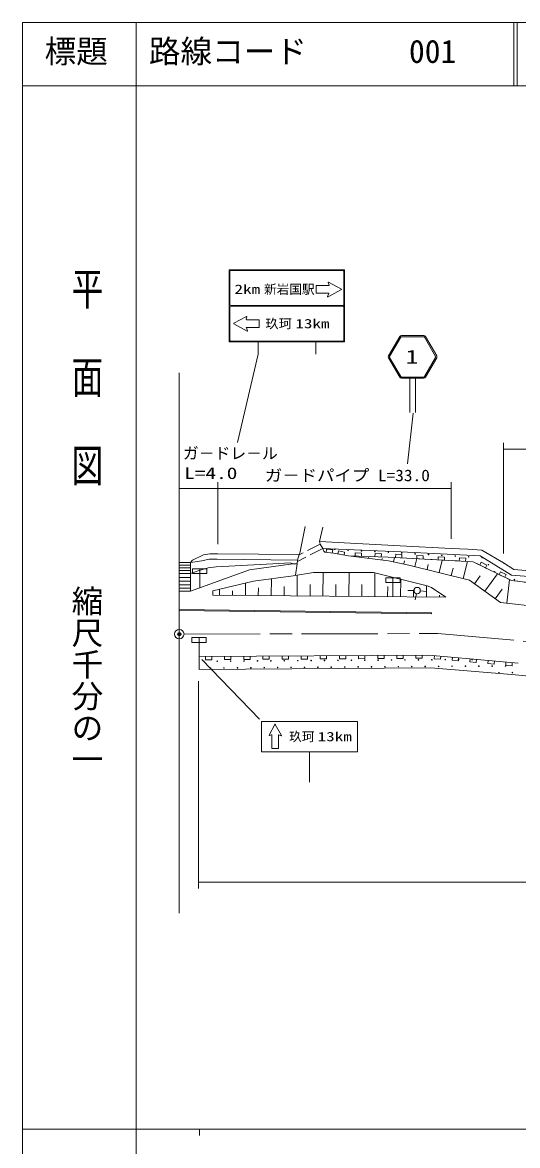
# Model space of a CAD drawing. Units: millimetres, scale not verified. Extents: x 32205 to 672205, y -56803 to 303197.
# Drawn here: x 32205 to 110521, y 125606 to 303197 of the extents above; entities that cross this region are included whole.
import ezdxf
from ezdxf.enums import TextEntityAlignment as Align

# ---------------------------------------------------------------- set-up
doc = ezdxf.new("R2010")
doc.units = ezdxf.units.MM
doc.header["$LTSCALE"] = 1000
doc.header["$PDMODE"] = 32
doc.header["$PDSIZE"] = 500
for name, pattern in [('USER1', [18.6, 12.064865, -1.508108, 3.518919, -1.508108]), ('USER2', [2, 1, -1]), ('USER3', [3, 2.25, -0.75])]:
    doc.linetypes.add(name, pattern=pattern)
for name, color, linetype, lineweight in [('M-BGD', 7, 'Continuous', 13), ('M-BMK-LINE', 2, 'Continuous', 13), ('M-BMK-SRVR', 3, 'Continuous', 13), ('M-STR-HTXT', 7, 'Continuous', 13), ('M-STR-STRC', 7, 'Continuous', 13), ('M-TTL', 2, 'Continuous', 13), ('M-TTL-BAND', 7, 'Continuous', 13), ('M-TTL-LINE', 7, 'Continuous', 13), ('M-TTL-TXT', 7, 'Continuous', 13)]:
    doc.layers.add(name, color=color, linetype=linetype, lineweight=lineweight)
doc.layers.add('M-OTRS', color=6, linetype='Continuous')
doc.styles.add('@ＭＳ ゴシック', font='')
doc.styles.add('ＭＳ ゴシック', font='')
doc.styles.get('@ＭＳ ゴシック').set_extended_font_data('@MS Gothic')
doc.styles.get('ＭＳ ゴシック').set_extended_font_data('MS Gothic')

# ---------------------------------------------------------------- blocks, each defined once
blk = doc.blocks.new('BUHIN1')
at = {"color": 3, "linetype": 'Continuous', "lineweight": 13}
for radius in [750, 22.5]:
    blk.add_circle((0, 0), radius, dxfattribs=at)
blk = doc.blocks.new('BUHIN8')
at = {"color": 6, "linetype": 'Continuous', "lineweight": 13}
for radius in [50, 1.5]:
    blk.add_circle((0, 0), radius, dxfattribs=at)
blk = doc.blocks.new('BUHIN2')
at = {"color": 7, "linetype": 'Continuous', "lineweight": 13}
blk.add_lwpolyline([(0, -500), (500, -500), (500, 500), (0, 500)], dxfattribs=at)
blk = doc.blocks.new('BUHIN4')
at = {"color": 7, "linetype": 'Continuous', "lineweight": 13}
blk.add_circle((0, 0), 500, dxfattribs=at)
blk = doc.blocks.new('BUHIN7')
at = {"color": 7, "linetype": 'Continuous', "lineweight": 13}
blk.add_line((0, 3000), (0, 8), dxfattribs=at)
blk.add_lwpolyline([(-1125, 3000), (1125, 3000), (1125, 2250), (-1125, 2250)], close=True, dxfattribs=at)

msp = doc.modelspace()

# ---------------------------------------------------------------- linework, layer by layer
at = {"layer": 'M-BGD'}
for p, q in [((76907, 223492), (76061, 219259)), ((79701, 223408), (79193, 221122)), ((79193, 221122), (91978, 220444)), ((79193, 221122), (79278, 220698)), ((79278, 220698), (79701, 220021)), ((91978, 220444), (100021, 220021)), ((60821, 219005), (59127, 218158)), ((61837, 219174), (60821, 219005)), ((61837, 219174), (63107, 219174)), ((63107, 219174), (75976, 219090)), ((75976, 219090), (75722, 218158)), ((76061, 219259), (75976, 219090)), ((79701, 220021), (92063, 219513)), ((79701, 220021), (79871, 219598)), ((79871, 219598), (80040, 219428)), ((81395, 219259), (80040, 219428)), ((83765, 218836), (81395, 219259)), ((90031, 218666), (83765, 218836)), ((90115, 218074), (83765, 218836)), ((84824, 218709), (84830, 218758)), ((86940, 218455), (86976, 218749)), ((89057, 218201), (89086, 218446)), ((103493, 217904), (90031, 218666)), ((90920, 217905), (91068, 218608)), ((92063, 219513), (104593, 218836)), ((100021, 220021), (102646, 219936)), ((102646, 219936), (104847, 219767)), ((104593, 218836), (109589, 215788)), ((104847, 219767), (108319, 217735)), ((57011, 217820), (58789, 217820)), ((57011, 217396), (58789, 217396)), ((57011, 216955), (58789, 216955)), ((59127, 218158), (58789, 217820)), ((60567, 218074), (58789, 217820)), ((58789, 217820), (58789, 213248)), ((61583, 216973), (60143, 216550)), ((61752, 218328), (60567, 218074)), ((62853, 217142), (61583, 216973)), ((61752, 218328), (63022, 218328)), ((71827, 217566), (62853, 217142)), ((63022, 218328), (75722, 218158)), ((68102, 216634), (74960, 217566)), ((71827, 217566), (74621, 217735)), ((74621, 217735), (74960, 217566)), ((74960, 217566), (75637, 217566)), ((75637, 217566), (75383, 215788)), ((75722, 218158), (75637, 217566)), ((93333, 217396), (90115, 218074)), ((92529, 217566), (92629, 218040)), ((102900, 215026), (93333, 217396)), ((94290, 217159), (94599, 218408)), ((96204, 216685), (96403, 217490)), ((98117, 216211), (98605, 218181)), ((100030, 215737), (100319, 216903)), ((101944, 215263), (102610, 217954)), ((109589, 214941), (103493, 217904)), ((108319, 217735), (109927, 216719)), ((108403, 217650), (108319, 217735)), ((109927, 216719), (139053, 214010)), ((57011, 216514), (58789, 216514)), ((57011, 216042), (58789, 216042)), ((57011, 215410), (58789, 215410)), ((60143, 216550), (58789, 216042)), ((62429, 214602), (68102, 216634)), ((68779, 214856), (75045, 215703)), ((71553, 212571), (71577, 215235)), ((75045, 215703), (78262, 216211)), ((75645, 212533), (75675, 215803)), ((78262, 216211), (87745, 216211)), ((79737, 212495), (79772, 216211)), ((83830, 212458), (83864, 216211)), ((87745, 216211), (96211, 214094)), ((87922, 212420), (87956, 216159)), ((92014, 212382), (92039, 215138)), ((107811, 211470), (102900, 215026)), ((103719, 214434), (104619, 215677)), ((105356, 213248), (107365, 216023)), ((108810, 211361), (109222, 215120)), ((109589, 215788), (139561, 213502)), ((142439, 211216), (109589, 214941)), ((57011, 214856), (58789, 214856)), ((57011, 214264), (58789, 214264)), ((57011, 213745), (58789, 213745)), ((58789, 213248), (57011, 213248)), ((62429, 214602), (58789, 213248)), ((62345, 213332), (68779, 214856)), ((62345, 213332), (62345, 212655)), ((63368, 212646), (63377, 213577)), ((65415, 212627), (65421, 213345)), ((67461, 212608), (67479, 214548)), ((69507, 212590), (69518, 213774)), ((73599, 212552), (73613, 214032)), ((77691, 212514), (77708, 214320)), ((81783, 212477), (81801, 214344)), ((85876, 212439), (85893, 214325)), ((89968, 212401), (89983, 214025)), ((94143, 213371), (93143, 213382)), ((94060, 212364), (94071, 213495)), ((95141, 213319), (96137, 213224)), ((96106, 212345), (96123, 214117)), ((96211, 214094), (96889, 213840)), ((96889, 213840), (99175, 212316)), ((106993, 212063), (108102, 213594)), ((99175, 212316), (62345, 212655)), ((94539, 212877), (94330, 211899)), ((98152, 212326), (98155, 212626)), ((141762, 207744), (107811, 211470)), ((57011, 210208), (96889, 209692)), ((57013, 210358), (96891, 209842)), ((96891, 209842), (96889, 209692)), ((60143, 202918), (96465, 203172)), ((60143, 202918), (60143, 202072)), ((96465, 203172), (110605, 201902)), ((60143, 202072), (60143, 200886)), ((96804, 201140), (60143, 200886)), ((110181, 200040), (96804, 201140)), ((153869, 195891), (110181, 200040))]:
    msp.add_line(p, q, dxfattribs=at)
at = {"layer": 'M-BGD', "linetype": 'USER3'}
for p, q in [((79276, 220702), (75952, 218999)), ((79701, 220021), (75695, 217969))]:
    msp.add_line(p, q, dxfattribs=at)
at = {"layer": 'M-BGD', "linetype": 'USER2'}
for p, q in [((90031, 218666), (103493, 217904)), ((103493, 217904), (109589, 214941)), ((109589, 214941), (142439, 211216))]:
    msp.add_line(p, q, dxfattribs=at)
at = {"layer": 'M-BGD'}
for centre in [(83726, 219775), (85844, 219655), (87961, 219535), (90079, 219415), (92197, 219295), (94315, 219175), (96433, 219055), (98551, 218935), (100669, 218816), (102787, 218696), (104905, 218576), (105904, 217457), (106903, 216338), (110020, 215099), (94839, 202411), (96960, 202426), (99081, 202441), (101203, 202456), (103324, 202470), (60899, 202174), (61967, 201120), (63020, 202189), (64088, 201135), (65141, 202203), (66209, 201150), (67262, 202218), (68330, 201165), (69384, 202233), (70452, 201180), (71505, 202248), (72573, 201195), (73626, 202263), (74694, 201209), (75748, 202278), (76816, 201224), (77869, 202292), (78937, 201239), (79990, 202307), (81058, 201254), (82111, 202322), (83179, 201269), (84233, 202337), (85301, 201284), (86354, 202352), (87422, 201299), (88475, 202367), (89543, 201313), (90596, 202381), (91664, 201328), (92718, 202396), (93786, 201343), (95907, 201358), (98028, 201373), (100150, 201388), (102271, 201402), (104392, 201417), (106513, 201432), (108635, 201447), (107581, 200379), (109703, 200394)]:
    msp.add_circle(centre, 50, dxfattribs=at)
msp.add_arc((81608, 219894), 50, 101.21834, 74.07548, dxfattribs=at)
at = {"layer": 'M-BMK-LINE'}
for p, q in [((57011, 247792), (57011, 237039)), ((57011, 247792), (57011, 162363)), ((57011, 236192), (57011, 235346)), ((57011, 234414), (57011, 221037)), ((57011, 192843), (57011, 192420)), ((57011, 191658), (57011, 188610)), ((57011, 188610), (57011, 178873)), ((57011, 178873), (57011, 176079)), ((57011, 175232), (57011, 174640)), ((57011, 173200), (57011, 162363))]:
    msp.add_line(p, q, dxfattribs=at)
at = {"layer": 'M-BMK-LINE', "linetype": 'USER1'}
for p, q in [((57761, 206474), (97905, 206559)), ((97905, 206559), (355461, 183868))]:
    msp.add_line(p, q, dxfattribs=at)
at = {"layer": 'M-OTRS'}
msp.add_point((57010, 206475), dxfattribs=at)
at = {"layer": 'M-STR-HTXT'}
for p, q in [((108319, 219235), (108319, 236703)), ((108319, 235703), (158018, 235703)), ((57011, 229510), (63107, 229510)), ((63107, 220674), (63107, 230510)), ((63107, 229510), (100021, 229510)), ((100021, 230510), (100021, 221521)), ((60059, 199048), (60059, 166253)), ((60059, 167253), (266730, 167253))]:
    msp.add_line(p, q, dxfattribs=at)
at = {"layer": 'M-STR-STRC'}
for p, q in [((64911, 252681), (64911, 264081)), ((64911, 264081), (83151, 264081)), ((65031, 258561), (65031, 263841)), ((65151, 263961), (82911, 263961)), ((83031, 263841), (83031, 258561)), ((83151, 264081), (83151, 252681)), ((78649, 261610), (78649, 260384)), ((78649, 261610), (80656, 261610)), ((80697, 261665), (80577, 262080)), ((80640, 262130), (82659, 261034)), ((80639, 260384), (78649, 260384)), ((80482, 259853), (80679, 260325)), ((82659, 260958), (80543, 259798)), ((65031, 252921), (65031, 258201)), ((82911, 258441), (65151, 258441)), ((65151, 258321), (82911, 258321)), ((83031, 258201), (83031, 252921)), ((67659, 256718), (65640, 255622)), ((67601, 256253), (67721, 256668)), ((69650, 256198), (67643, 256198)), ((69650, 256198), (69650, 254972)), ((65640, 255546), (67756, 254386)), ((67817, 254441), (67620, 254912)), ((67660, 254972), (69650, 254972)), ((83151, 252681), (64911, 252681)), ((82911, 252801), (65151, 252801)), ((69471, 252681), (69471, 250719)), ((78591, 252681), (78591, 250719)), ((90102, 250461), (91880, 253536)), ((90284, 250386), (92036, 253416)), ((92140, 253686), (95691, 253686)), ((92166, 253491), (95665, 253491)), ((95795, 253416), (97547, 250386)), ((95951, 253536), (97729, 250461)), ((69471, 250719), (66204, 236796)), ((90102, 250161), (91880, 247086)), ((90284, 250236), (92036, 247206)), ((97547, 250236), (95795, 247206)), ((97729, 250161), (95951, 247086)), ((92140, 246936), (95691, 246936)), ((95665, 247131), (92166, 247131)), ((93465, 241519), (93465, 246936)), ((94365, 246936), (94365, 241519)), ((93989, 241438), (93112, 233417)), ((60576, 202469), (69683, 193004)), ((69992, 187883), (69992, 192683)), ((69992, 192683), (85192, 192683)), ((71229, 190518), (72143, 192201)), ((72206, 192201), (73173, 190438)), ((85192, 192683), (85192, 187883)), ((71617, 190567), (71271, 190467)), ((71663, 188379), (71663, 190532)), ((72684, 190518), (72684, 188389)), ((73127, 190387), (72734, 190551)), ((71663, 188379), (72686, 188379)), ((85192, 187883), (69992, 187883)), ((77592, 187883), (77592, 183083))]:
    msp.add_line(p, q, dxfattribs=at)
for centre, radius, start, end in [((65151, 263841), 120, 90, 180), ((82911, 263841), 120, 0, 90), ((80619, 262092), 43.2, 61.50226, 196.11285), ((80656, 261653), 43.2, 270, 16.11285), ((80522, 259836), 43.2, 157.39014, 298.71979), ((80639, 260341), 43.2, 337.39017, 90), ((82638, 260996), 43.2, 298.71979, 61.50226), ((65151, 258561), 120, 180, 270), ((65151, 258201), 120, 90, 180), ((82911, 258561), 120, 270, 0), ((82911, 258201), 120, 0, 90), ((67643, 256241), 43.2, 163.88715, 270), ((67680, 256680), 43.2, 343.88715, 118.49774), ((65660, 255584), 43.2, 118.49774, 241.28021), ((67660, 254929), 43.2, 90, 202.60983), ((67777, 254424), 43.2, 241.28021, 22.60986), ((65151, 252921), 120, 180, 270), ((82911, 252921), 120, 270, 0), ((92140, 253386), 300, 90, 149.96338), ((92166, 253341), 150, 90, 149.96338), ((95665, 253341), 150, 30.03671, 90), ((95691, 253386), 300, 30.03671, 90), ((90362, 250311), 300, 149.96338, 210.0369), ((97469, 250311), 300, 329.96333, 30.03671), ((90414, 250311), 150, 149.96338, 210.0369), ((97417, 250311), 150, 329.96333, 30.03671), ((92140, 247236), 300, 210.0369, 270), ((92166, 247281), 150, 210.0369, 270), ((95665, 247281), 150, 270, 329.96333), ((95691, 247236), 300, 270, 329.96333), ((72175, 192184), 36, 28.71979, 151.50226), ((71261, 190501), 36, 151.50226, 286.11285), ((71627, 190532), 36, 0, 106.11285), ((72720, 190518), 36, 67.39017, 180), ((73141, 190420), 36, 247.39014, 28.71979)]:
    msp.add_arc(centre, radius, start, end, dxfattribs=at)
at = {"layer": 'M-TTL'}
for p, q in [((32205, 303197), (32205, -56803)), ((672205, 303197), (32205, 303197))]:
    msp.add_line(p, q, dxfattribs=at)
at = {"layer": 'M-TTL-BAND'}
for p, q in [((50205, 293197), (50205, -56803)), ((32205, 128197), (571205, 128197)), ((60205, 128197), (60205, 127197))]:
    msp.add_line(p, q, dxfattribs=at)
at = {"layer": 'M-TTL-LINE'}
for p, q in [((50205, 303197), (50205, 293197)), ((109955, 303197), (109955, 293197)), ((110455, 303197), (110455, 293197)), ((32205, 293197), (672205, 293197))]:
    msp.add_line(p, q, dxfattribs=at)

# ---------------------------------------------------------------- block references
at = {"layer": 'M-BGD'}
for p, rotation in [((80718, 219344), 82.89058), ((82580, 219048), 79.8804), ((85332, 218794), 88.4459), ((88465, 218709), 88.4459), ((91714, 218571), 86.7603), ((95080, 218381), 86.7603), ((98445, 218190), 86.7603), ((101811, 218000), 86.7603), ((105017, 217164), 64.07764), ((108065, 215682), 64.07764), ((61657, 202929), 270.40066), ((64684, 202950), 270.40066), ((67710, 202971), 270.40066), ((70737, 202993), 270.40066), ((73764, 203014), 270.40066), ((76791, 203035), 270.40066), ((79818, 203056), 270.40066), ((82845, 203077), 270.40066), ((85871, 203098), 270.40066), ((88898, 203120), 270.40066), ((91925, 203141), 270.40066), ((94952, 203162), 270.40066), ((97879, 203045), 264.86768), ((100707, 202791), 264.86768), ((103535, 202537), 264.86768), ((106363, 202283), 264.86768), ((109191, 202029), 264.86768)]:
    msp.add_blockref('BUHIN2', p, dxfattribs=dict(at, rotation=rotation))
for name, p in [('BUHIN7', (60248, 213791)), ('BUHIN7', (90813, 212393)), ('BUHIN4', (94643, 213366)), ('BUHIN7', (60143, 202918))]:
    msp.add_blockref(name, p, dxfattribs=at)
at = {"layer": 'M-BMK-SRVR'}
msp.add_blockref('BUHIN1', (57011, 206472), dxfattribs=at)
at = {"layer": 'M-OTRS'}
msp.add_blockref('BUHIN8', (57011, 206472), dxfattribs=at)

# ---------------------------------------------------------------- texts
at = {"layer": 'M-STR-HTXT', "style": 'ＭＳ ゴシック'}
msp.add_text('ガ－ドレ－ル', height=1833, dxfattribs=at).set_placement((57585, 233610), align=Align.BOTTOM_LEFT)
for s, width, p in [('L=4.0', 1.35, (57785, 230452)), ('ガ－ドパイプ L=33.0', 1.1, (70552, 230110))]:
    msp.add_text(s, height=1833, dxfattribs=dict(at, width=width)).set_placement(p, align=Align.BOTTOM_LEFT)
at = {"layer": 'M-STR-STRC', "style": 'ＭＳ ゴシック'}
for s, height, width, p in [('2km', 1466, 1.35, (65748, 259840)), ('玖珂 ', 1466, 1.05, (70627, 254405)), ('13km', 1466, 1.35, (75382, 254405)), ('1', 2199, 1.35, (92811, 248576)), ('13km', 1466, 1.35, (78905, 189105))]:
    msp.add_text(s, height=height, dxfattribs=dict(at, width=width)).set_placement(p, align=Align.BOTTOM_LEFT)
for s, p in [('新岩国駅', (70422, 259840)), ('玖珂', (74382, 189105))]:
    msp.add_text(s, height=1466, dxfattribs=at).set_placement(p, align=Align.BOTTOM_LEFT)
at = {"layer": 'M-TTL-BAND', "style": '@ＭＳ ゴシック', "width": 1.4}
msp.add_text('平  面  図', height=3666, rotation=270, dxfattribs=at).set_placement((39482, 264671), align=Align.BOTTOM_LEFT)
at = {"layer": 'M-TTL-BAND', "style": '@ＭＳ ゴシック'}
msp.add_text('縮尺千分の一', height=3666, rotation=270, dxfattribs=at).set_placement((39482, 214227), align=Align.BOTTOM_LEFT)
at = {"layer": 'M-TTL-TXT', "style": 'ＭＳ ゴシック'}
for s, p in [('標題', (35705, 295697)), ('路線コード', (52205, 295697)), ('001', (93347, 295697))]:
    msp.add_text(s, height=3666, dxfattribs=at).set_placement(p, align=Align.BOTTOM_LEFT)

doc.saveas('drawing.dxf')
